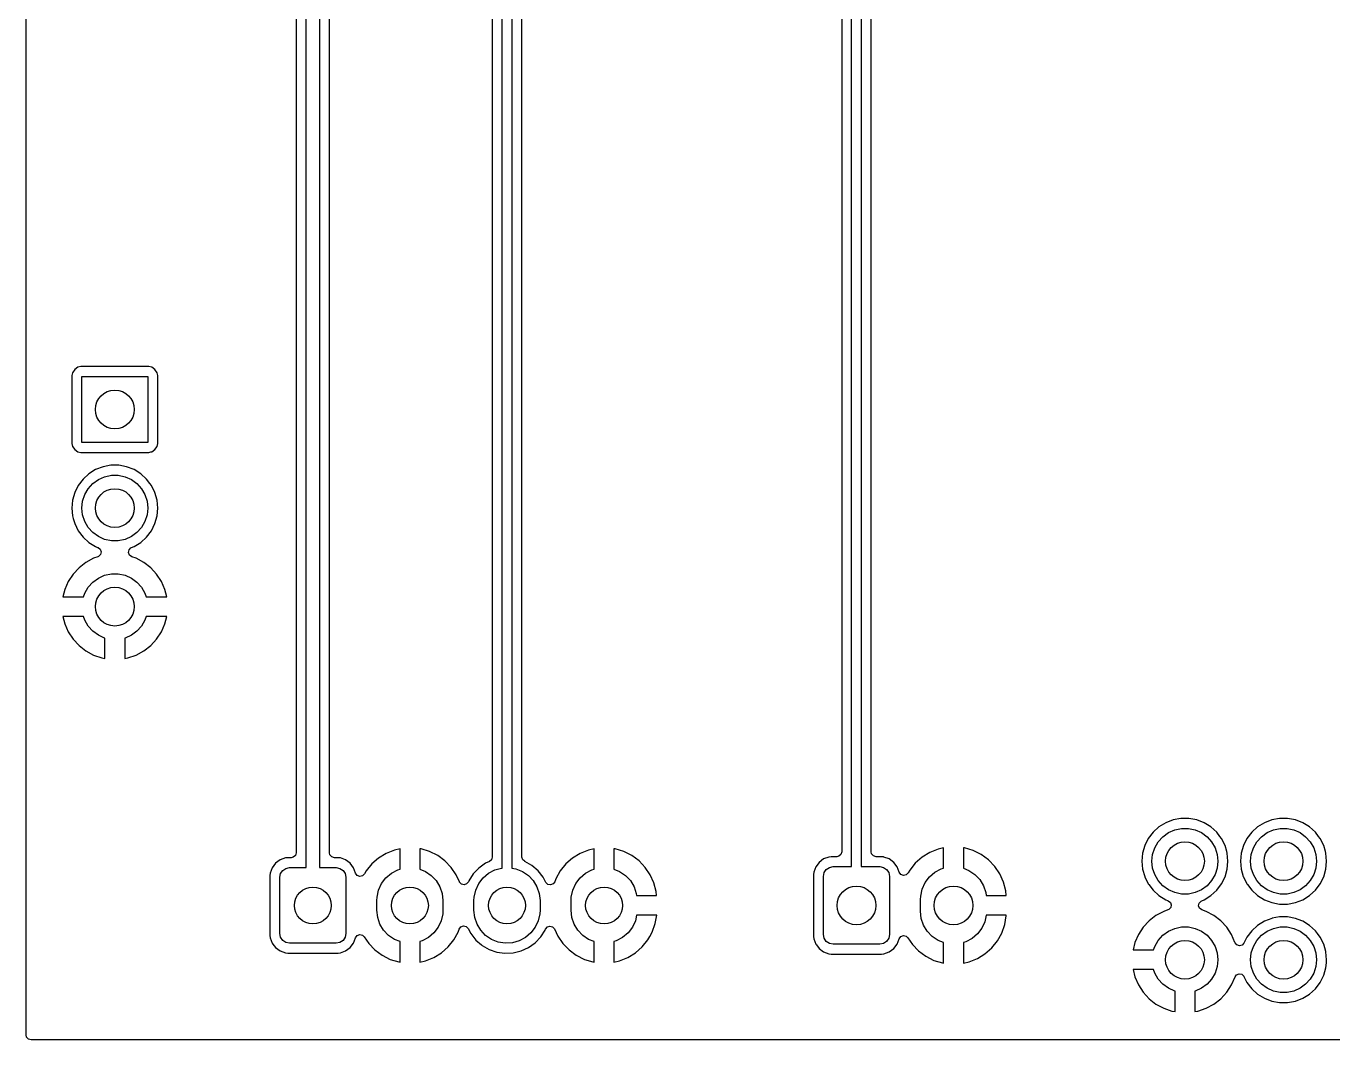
# Model space of a CAD drawing. Extents: x 69.8 to 127.7, y -88.2 to -35.9.
# Drawn here: x 69.82 to 103.47, y -88.18 to -62.06 of the extents above; entities that cross this region are included whole.
import ezdxf

# ---------------------------------------------------------------- set-up
doc = ezdxf.new("R2010")
doc.units = 0
doc.layers.add('BLACK', color=7, linetype='CONTINUOUS')

msp = doc.modelspace()

# ---------------------------------------------------------------- linework, layer by layer
at = {"layer": 'BLACK', "linetype": 'CONTINUOUS'}
for p, q in [((69.8155, -72.8151), (69.8155, -36.0615)), ((76.7705, -52.9931), (76.7705, -83.3645)), ((77.025, -83.745), (77.025, -52.92)), ((77.375, -52.9925), (77.375, -83.745)), ((77.6295, -83.3645), (77.6295, -53.1501)), ((81.8205, -52.9278), (81.8205, -83.4731)), ((82.075, -83.7555), (82.075, -52.92)), ((82.325, -52.9718), (82.325, -83.7592)), ((82.5795, -83.4678), (82.5795, -53.1294)), ((90.8205, -52.9278), (90.8205, -83.3395)), ((91.075, -83.72), (91.075, -52.92)), ((91.325, -52.9718), (91.325, -83.72)), ((91.5795, -83.3395), (91.5795, -53.1294)), ((71.0103, -70.9907), (70.9955, -71.0649)), ((71.0665, -70.9065), (71.0103, -70.9907)), ((71.1507, -70.8503), (71.0665, -70.9065)), ((71.2249, -70.8355), (71.1507, -70.8503)), ((72.9751, -70.8355), (71.2249, -70.8355)), ((71.2249, -70.8355), (71.2249, -70.8355)), ((73.0493, -70.8503), (72.9751, -70.8355)), ((73.1335, -70.9065), (73.0493, -70.8503)), ((73.1897, -70.9907), (73.1335, -70.9065)), ((73.2045, -71.0649), (73.1897, -70.9907)), ((70.9955, -71.0649), (70.9955, -72.8151)), ((71.25, -72.79), (71.25, -71.09)), ((71.25, -71.09), (72.95, -71.09)), ((72.95, -71.09), (72.95, -72.79)), ((73.2045, -72.8151), (73.2045, -71.0649)), ((73.2045, -71.0649), (73.2045, -71.0649)), ((73.2045, -71.0649), (73.2045, -71.0649)), ((69.8155, -77.274), (69.8155, -72.8151)), ((70.9955, -72.8151), (71.0103, -72.8893)), ((70.9955, -72.8151), (70.9955, -72.8151)), ((71.0103, -72.8893), (71.0665, -72.9735)), ((71.0665, -72.9735), (71.1507, -73.0297)), ((71.1507, -73.0297), (71.1507, -73.0297)), ((71.1507, -73.0297), (71.2249, -73.0445)), ((72.95, -72.79), (71.25, -72.79)), ((73.0243, -73.0347), (73.0493, -73.0297)), ((73.0493, -73.0297), (73.1335, -72.9735)), ((73.1335, -72.9735), (73.1897, -72.8893)), ((73.1897, -72.8893), (73.2045, -72.8151)), ((71.2249, -73.0445), (72.9751, -73.0445)), ((72.9751, -73.0445), (73.0243, -73.0347)), ((72.9751, -73.0445), (72.9751, -73.0445)), ((72.9751, -73.0445), (72.9751, -73.0445)), ((71.4315, -73.5948), (71.2803, -73.7327)), ((71.6056, -73.4871), (71.4315, -73.5948)), ((71.7964, -73.4131), (71.6056, -73.4871)), ((71.6056, -73.4871), (71.6056, -73.4871)), ((71.675, -73.7439), (71.8373, -73.6716)), ((71.9977, -73.3755), (71.7964, -73.4131)), ((71.7964, -73.4131), (71.7964, -73.4131)), ((71.8373, -73.6716), (72.0112, -73.6347)), ((72.2023, -73.3755), (71.9977, -73.3755)), ((72.0112, -73.6347), (72.1888, -73.6347)), ((72.1888, -73.6347), (72.3627, -73.6716)), ((72.4036, -73.4131), (72.2023, -73.3755)), ((72.3627, -73.6716), (72.525, -73.7439)), ((72.5944, -73.4871), (72.4036, -73.4131)), ((72.4036, -73.4131), (72.4036, -73.4131)), ((72.4036, -73.4131), (72.4036, -73.4131)), ((72.4036, -73.4131), (72.4036, -73.4131)), ((72.7685, -73.5948), (72.5944, -73.4871)), ((72.5944, -73.4871), (72.5944, -73.4871)), ((72.5944, -73.4871), (72.5944, -73.4871)), ((72.5944, -73.4871), (72.5944, -73.4871)), ((72.9197, -73.7327), (72.7685, -73.5948)), ((71.1569, -73.8961), (71.0657, -74.0793)), ((71.2803, -73.7327), (71.1569, -73.8961)), ((71.3235, -74.1343), (71.4123, -73.9804)), ((71.4123, -73.9804), (71.5312, -73.8483)), ((71.5312, -73.8483), (71.675, -73.7439)), ((72.525, -73.7439), (72.6688, -73.8483)), ((72.6688, -73.8483), (72.7877, -73.9804)), ((72.7877, -73.9804), (72.8765, -74.1343)), ((73.0025, -73.8424), (72.9197, -73.7327)), ((73.0431, -73.8961), (73.0025, -73.8424)), ((73.1343, -74.0793), (73.0431, -73.8961)), ((71.0097, -74.2762), (70.9908, -74.48)), ((71.0657, -74.0793), (71.0097, -74.2762)), ((71.25, -74.48), (71.2686, -74.3033)), ((71.2686, -74.3033), (71.3235, -74.1343)), ((72.8765, -74.1343), (72.9314, -74.3033)), ((72.9314, -74.3033), (72.95, -74.48)), ((73.1903, -74.2762), (73.1343, -74.0793)), ((73.2092, -74.48), (73.1903, -74.2762)), ((70.9908, -74.48), (70.9908, -74.48)), ((70.9908, -74.48), (71.0097, -74.6838)), ((71.0097, -74.6838), (71.0292, -74.7524)), ((71.2686, -74.6567), (71.25, -74.48)), ((71.3235, -74.8257), (71.2686, -74.6567)), ((72.9314, -74.6567), (72.8765, -74.8257)), ((72.95, -74.48), (72.9314, -74.6567)), ((73.1343, -74.8807), (73.1903, -74.6838)), ((73.1903, -74.6838), (73.2092, -74.48)), ((71.0292, -74.7524), (71.0657, -74.8807)), ((71.0657, -74.8807), (71.1569, -75.0639)), ((71.4123, -74.9796), (71.3235, -74.8257)), ((71.5312, -75.1117), (71.4123, -74.9796)), ((72.7877, -74.9796), (72.6688, -75.1117)), ((72.8765, -74.8257), (72.7877, -74.9796)), ((73.0431, -75.0639), (73.1343, -74.8807)), ((71.1569, -75.0639), (71.1569, -75.0639)), ((71.1569, -75.0639), (71.2803, -75.2273)), ((71.2803, -75.2273), (71.4315, -75.3652)), ((71.4315, -75.3652), (71.6056, -75.4729)), ((71.675, -75.2161), (71.5312, -75.1117)), ((71.8373, -75.2884), (71.675, -75.2161)), ((72.0112, -75.3253), (71.8373, -75.2884)), ((72.1888, -75.3253), (72.0112, -75.3253)), ((72.3627, -75.2884), (72.1888, -75.3253)), ((72.525, -75.2161), (72.3627, -75.2884)), ((72.6688, -75.1117), (72.525, -75.2161)), ((72.5944, -75.4729), (72.7685, -75.3652)), ((72.7685, -75.3652), (72.9197, -75.2273)), ((72.9197, -75.2273), (73.0431, -75.0639)), ((71.6056, -75.4729), (71.6056, -75.4729)), ((71.6056, -75.4729), (71.6056, -75.4729)), ((71.6056, -75.4729), (71.6553, -75.4922)), ((71.6553, -75.4922), (71.6684, -75.4973)), ((71.6684, -75.4973), (71.7247, -75.5405)), ((71.7327, -75.6766), (71.6819, -75.7261)), ((71.7247, -75.5405), (71.7487, -75.6074)), ((71.7487, -75.6074), (71.7327, -75.6766)), ((72.4517, -75.6271), (72.465, -75.5573)), ((72.4783, -75.6929), (72.4517, -75.6271)), ((72.465, -75.5573), (72.5138, -75.5058)), ((72.5362, -75.734), (72.4783, -75.6929)), ((72.5138, -75.5058), (72.5316, -75.4973)), ((72.5316, -75.4973), (72.5944, -75.4729)), ((71.1771, -76.0175), (71.0247, -76.183)), ((71.3547, -75.8792), (71.1771, -76.0175)), ((71.5526, -75.7721), (71.3547, -75.8792)), ((71.3547, -75.8792), (71.3547, -75.8792)), ((71.6638, -75.734), (71.5526, -75.7721)), ((71.5526, -75.7721), (71.5526, -75.7721)), ((71.6819, -75.7261), (71.6638, -75.734)), ((72.6474, -75.7721), (72.5362, -75.734)), ((72.8453, -75.8792), (72.6474, -75.7721)), ((72.6474, -75.7721), (72.6474, -75.7721)), ((73.0229, -76.0175), (72.8453, -75.8792)), ((72.8453, -75.8792), (72.8453, -75.8792)), ((73.1753, -76.183), (73.0229, -76.0175)), ((70.9016, -76.3715), (70.8112, -76.5775)), ((71.0247, -76.183), (70.9016, -76.3715)), ((71.4123, -76.5204), (71.5312, -76.3883)), ((71.5312, -76.3883), (71.675, -76.2839)), ((71.675, -76.2839), (71.8373, -76.2116)), ((71.8373, -76.2116), (72.0112, -76.1747)), ((72.0112, -76.1747), (72.1888, -76.1747)), ((72.1888, -76.1747), (72.3627, -76.2116)), ((72.3627, -76.2116), (72.525, -76.2839)), ((72.525, -76.2839), (72.6688, -76.3883)), ((72.6688, -76.3883), (72.7877, -76.5204)), ((73.2984, -76.3715), (73.1753, -76.183)), ((73.3888, -76.5775), (73.2984, -76.3715)), ((70.8112, -76.5776), (70.7635, -76.766)), ((70.8112, -76.5775), (70.8112, -76.5776)), ((71.2937, -76.766), (71.3235, -76.6743)), ((71.3235, -76.6743), (71.4123, -76.5204)), ((72.7877, -76.5204), (72.8765, -76.6743)), ((72.8765, -76.6743), (72.9063, -76.766)), ((73.3888, -76.5776), (73.3888, -76.5775)), ((73.4365, -76.766), (73.3888, -76.5776)), ((70.7635, -76.766), (70.7635, -76.766)), ((70.7635, -76.766), (71.2937, -76.766)), ((72.9063, -76.766), (73.4365, -76.766)), ((73.4365, -76.766), (73.4365, -76.766)), ((69.8155, -85.4932), (69.8155, -77.274)), ((71.2937, -77.274), (70.7635, -77.274)), ((70.7635, -77.274), (70.8112, -77.4624)), ((71.3235, -77.3657), (71.2937, -77.274)), ((71.4123, -77.5196), (71.3235, -77.3657)), ((72.8765, -77.3657), (72.7877, -77.5196)), ((72.9063, -77.274), (72.8765, -77.3657)), ((73.4365, -77.274), (72.9063, -77.274)), ((73.3888, -77.4624), (73.4365, -77.274)), ((70.8112, -77.4624), (70.8112, -77.4625)), ((70.8112, -77.4625), (70.9016, -77.6685)), ((70.9016, -77.6685), (71.0247, -77.857)), ((71.5312, -77.6517), (71.4123, -77.5196)), ((71.675, -77.7561), (71.5312, -77.6517)), ((72.6688, -77.6517), (72.525, -77.7561)), ((72.7877, -77.5196), (72.6688, -77.6517)), ((73.1753, -77.857), (73.2984, -77.6685)), ((73.2984, -77.6685), (73.3888, -77.4625)), ((73.3888, -77.4625), (73.3888, -77.4624)), ((71.0247, -77.857), (71.1771, -78.0225)), ((71.1771, -78.0225), (71.3547, -78.1608)), ((71.8373, -77.8284), (71.675, -77.7561)), ((71.846, -77.8302), (71.8373, -77.8284)), ((71.846, -78.3544), (71.846, -77.8302)), ((72.3627, -77.8284), (72.354, -77.8302)), ((72.354, -77.8302), (72.354, -78.3544)), ((72.525, -77.7561), (72.3627, -77.8284)), ((72.8453, -78.1608), (73.0229, -78.0225)), ((73.0229, -78.0225), (73.1753, -77.857)), ((71.3547, -78.1608), (71.3547, -78.1608)), ((71.3547, -78.1608), (71.5526, -78.2679)), ((71.5526, -78.2679), (71.5526, -78.2679)), ((71.5526, -78.2679), (71.7655, -78.341)), ((71.7655, -78.341), (71.7655, -78.341)), ((71.7655, -78.341), (71.846, -78.3544)), ((72.354, -78.3544), (72.4345, -78.341)), ((72.4345, -78.341), (72.6474, -78.2679)), ((72.4345, -78.341), (72.4345, -78.341)), ((72.6474, -78.2679), (72.8453, -78.1608)), ((72.6474, -78.2679), (72.6474, -78.2679)), ((72.8453, -78.1608), (72.8453, -78.1608)), ((98.9915, -82.6948), (98.8403, -82.8327)), ((99.1656, -82.5871), (98.9915, -82.6948)), ((99.3564, -82.5131), (99.1656, -82.5871)), ((99.1656, -82.5871), (99.1656, -82.5871)), ((99.235, -82.8439), (99.3973, -82.7716)), ((99.5577, -82.4755), (99.3564, -82.5131)), ((99.3564, -82.5131), (99.3564, -82.5131)), ((99.3973, -82.7716), (99.5712, -82.7347)), ((99.7623, -82.4755), (99.5577, -82.4755)), ((99.5712, -82.7347), (99.7488, -82.7347)), ((99.7488, -82.7347), (99.9227, -82.7716)), ((99.9636, -82.5131), (99.7623, -82.4755)), ((99.9227, -82.7716), (100.085, -82.8439)), ((100.154, -82.5871), (99.9636, -82.5131)), ((99.9636, -82.5131), (99.9636, -82.5131)), ((99.9636, -82.5131), (99.9636, -82.5131)), ((99.9636, -82.5131), (99.9636, -82.5131)), ((100.328, -82.6948), (100.154, -82.5871)), ((100.154, -82.5871), (100.154, -82.5871)), ((100.154, -82.5871), (100.154, -82.5871)), ((100.154, -82.5871), (100.154, -82.5871)), ((100.48, -82.8327), (100.328, -82.6948)), ((101.532, -82.6948), (101.38, -82.8327)), ((101.706, -82.5871), (101.532, -82.6948)), ((101.896, -82.5131), (101.706, -82.5871)), ((101.706, -82.5871), (101.706, -82.5871)), ((101.775, -82.8439), (101.937, -82.7716)), ((102.098, -82.4755), (101.896, -82.5131)), ((101.896, -82.5131), (101.896, -82.5131)), ((101.937, -82.7716), (102.111, -82.7347)), ((102.302, -82.4755), (102.098, -82.4755)), ((102.111, -82.7347), (102.289, -82.7347)), ((102.289, -82.7347), (102.463, -82.7716)), ((102.504, -82.5131), (102.302, -82.4755)), ((102.463, -82.7716), (102.625, -82.8439)), ((102.694, -82.5871), (102.504, -82.5131)), ((102.504, -82.5131), (102.504, -82.5131)), ((102.504, -82.5131), (102.504, -82.5131)), ((102.504, -82.5131), (102.504, -82.5131)), ((102.868, -82.6948), (102.694, -82.5871)), ((102.694, -82.5871), (102.694, -82.5871)), ((102.694, -82.5871), (102.694, -82.5871)), ((102.694, -82.5871), (102.694, -82.5871)), ((103.02, -82.8327), (102.868, -82.6948)), ((98.7169, -82.9961), (98.6257, -83.1793)), ((98.8403, -82.8327), (98.7169, -82.9961)), ((98.8835, -83.2343), (98.9723, -83.0804)), ((98.9723, -83.0804), (99.0912, -82.9483)), ((99.0912, -82.9483), (99.235, -82.8439)), ((100.085, -82.8439), (100.229, -82.9483)), ((100.229, -82.9483), (100.348, -83.0804)), ((100.348, -83.0804), (100.437, -83.2343)), ((100.563, -82.9424), (100.48, -82.8327)), ((100.603, -82.9961), (100.563, -82.9424)), ((100.694, -83.1793), (100.603, -82.9961)), ((101.257, -82.9961), (101.166, -83.1793)), ((101.38, -82.8327), (101.257, -82.9961)), ((101.423, -83.2343), (101.512, -83.0804)), ((101.512, -83.0804), (101.631, -82.9483)), ((101.631, -82.9483), (101.775, -82.8439)), ((102.625, -82.8439), (102.769, -82.9483)), ((102.769, -82.9483), (102.888, -83.0804)), ((102.888, -83.0804), (102.977, -83.2343)), ((103.103, -82.9424), (103.02, -82.8327)), ((103.143, -82.9961), (103.103, -82.9424)), ((103.234, -83.1793), (103.143, -82.9961)), ((76.7505, -83.4326), (76.6968, -83.4791)), ((76.7705, -83.3645), (76.7505, -83.4326)), ((77.6409, -83.4168), (77.6295, -83.3645)), ((77.6874, -83.4705), (77.6409, -83.4168)), ((79.0864, -83.378), (78.8896, -83.4992)), ((79.3009, -83.2918), (79.0864, -83.378)), ((79.446, -83.2606), (79.3009, -83.2918)), ((79.446, -83.7885), (79.446, -83.2606)), ((79.9871, -83.2627), (79.954, -83.2584)), ((79.954, -83.2584), (79.954, -83.7866)), ((80.2082, -83.3304), (79.9871, -83.2627)), ((80.4146, -83.4344), (80.2082, -83.3304)), ((80.6004, -83.5719), (80.4146, -83.4344)), ((84.0864, -83.378), (83.8896, -83.4992)), ((84.3009, -83.2918), (84.0864, -83.378)), ((84.446, -83.2606), (84.3009, -83.2918)), ((84.446, -83.7885), (84.446, -83.2606)), ((84.9871, -83.2627), (84.954, -83.2584)), ((84.954, -83.2584), (84.954, -83.7866)), ((85.2082, -83.3304), (84.9871, -83.2627)), ((85.4146, -83.4344), (85.2082, -83.3304)), ((85.6004, -83.5719), (85.4146, -83.4344)), ((90.7468, -83.4541), (90.6945, -83.4655)), ((90.8005, -83.4076), (90.7468, -83.4541)), ((90.8205, -83.3395), (90.8005, -83.4076)), ((91.5909, -83.3918), (91.5795, -83.3395)), ((91.6374, -83.4455), (91.5909, -83.3918)), ((91.7055, -83.4655), (91.6374, -83.4455)), ((93.0864, -83.353), (92.8896, -83.4742)), ((93.3009, -83.2668), (93.0864, -83.353)), ((93.446, -83.2356), (93.3009, -83.2668)), ((93.446, -83.7635), (93.446, -83.2356)), ((93.9871, -83.2377), (93.954, -83.2334)), ((93.954, -83.2334), (93.954, -83.7616)), ((94.2082, -83.3054), (93.9871, -83.2377)), ((94.4146, -83.4094), (94.2082, -83.3054)), ((94.6004, -83.5469), (94.4146, -83.4094)), ((98.5697, -83.3762), (98.5508, -83.58)), ((98.6257, -83.1793), (98.5697, -83.3762)), ((98.81, -83.58), (98.8286, -83.4033)), ((98.8286, -83.4033), (98.8835, -83.2343)), ((100.437, -83.2343), (100.491, -83.4033)), ((100.491, -83.4033), (100.51, -83.58)), ((100.737, -83.3304), (100.694, -83.1793)), ((100.75, -83.3762), (100.737, -83.3304)), ((100.769, -83.58), (100.75, -83.3762)), ((101.11, -83.3762), (101.091, -83.58)), ((101.166, -83.1793), (101.11, -83.3762)), ((101.35, -83.58), (101.369, -83.4033)), ((101.369, -83.4033), (101.423, -83.2343)), ((102.977, -83.2343), (103.031, -83.4033)), ((103.031, -83.4033), (103.05, -83.58)), ((103.277, -83.3304), (103.234, -83.1793)), ((103.29, -83.3762), (103.277, -83.3304)), ((103.309, -83.58), (103.29, -83.3762)), ((76.1527, -83.7507), (76.102, -83.8867)), ((76.2396, -83.6346), (76.1527, -83.7507)), ((76.3557, -83.5477), (76.2396, -83.6346)), ((76.4917, -83.497), (76.3557, -83.5477)), ((76.4232, -83.8182), (76.5043, -83.764)), ((76.5517, -83.4905), (76.4917, -83.497)), ((76.4917, -83.497), (76.4917, -83.497)), ((76.5043, -83.764), (76.6, -83.745)), ((76.5518, -83.4905), (76.5517, -83.4905)), ((76.6445, -83.4905), (76.5518, -83.4905)), ((76.6, -83.745), (77.025, -83.745)), ((76.6968, -83.4791), (76.6445, -83.4905)), ((77.375, -83.745), (77.8, -83.745)), ((77.7555, -83.4905), (77.6874, -83.4705)), ((77.8483, -83.4905), (77.7555, -83.4905)), ((77.8, -83.745), (77.8957, -83.764)), ((77.9008, -83.4962), (77.8483, -83.4905)), ((77.8483, -83.4905), (77.8483, -83.4905)), ((77.8957, -83.764), (77.9768, -83.8182)), ((77.9083, -83.497), (77.9008, -83.4962)), ((78.0443, -83.5477), (77.9083, -83.497)), ((77.9083, -83.497), (77.9083, -83.497)), ((77.9083, -83.497), (77.9083, -83.497)), ((78.1604, -83.6346), (78.0443, -83.5477)), ((78.0443, -83.5477), (78.0443, -83.5477)), ((78.0443, -83.5477), (78.0443, -83.5477)), ((78.2473, -83.7507), (78.1604, -83.6346)), ((78.298, -83.8867), (78.2473, -83.7507)), ((78.716, -83.652), (78.5708, -83.8318)), ((78.8896, -83.4992), (78.716, -83.652)), ((78.716, -83.652), (78.716, -83.652)), ((79.3854, -83.8054), (79.446, -83.7885)), ((79.954, -83.7866), (80.0981, -83.844)), ((80.7604, -83.7388), (80.6004, -83.5719)), ((80.6004, -83.5719), (80.6004, -83.5719)), ((80.8898, -83.9303), (80.7604, -83.7388)), ((80.7604, -83.7388), (80.7604, -83.7388)), ((81.4734, -83.7565), (81.3279, -83.9091)), ((81.6452, -83.6341), (81.4734, -83.7565)), ((81.4734, -83.7565), (81.4734, -83.7565)), ((81.7468, -83.5877), (81.6452, -83.6341)), ((81.8005, -83.5412), (81.7468, -83.5877)), ((81.8205, -83.4731), (81.8005, -83.5412)), ((81.8854, -83.8054), (82.0625, -83.7562)), ((82.0625, -83.7562), (82.075, -83.7555)), ((82.325, -83.7592), (82.4274, -83.776)), ((82.4274, -83.776), (82.5981, -83.844)), ((82.5801, -83.4798), (82.5795, -83.4678)), ((82.6064, -83.5457), (82.5801, -83.4798)), ((82.6564, -83.5813), (82.6064, -83.5457)), ((82.6555, -83.5832), (82.6564, -83.5813)), ((82.6609, -83.5857), (82.6555, -83.5832)), ((82.8436, -83.6912), (82.6609, -83.5857)), ((82.6609, -83.5857), (82.6609, -83.5857)), ((82.6609, -83.5857), (82.6609, -83.5857)), ((83.003, -83.8293), (82.8436, -83.6912)), ((82.8436, -83.6912), (82.8436, -83.6912)), ((83.716, -83.652), (83.5708, -83.8318)), ((83.8896, -83.4992), (83.716, -83.652)), ((83.716, -83.652), (83.716, -83.652)), ((84.3854, -83.8054), (84.446, -83.7885)), ((84.954, -83.7866), (85.0981, -83.844)), ((85.7604, -83.7388), (85.6004, -83.5719)), ((85.6004, -83.5719), (85.6004, -83.5719)), ((85.8898, -83.9303), (85.7604, -83.7388)), ((85.7604, -83.7388), (85.7604, -83.7388)), ((90.1527, -83.7257), (90.102, -83.8616)), ((90.2396, -83.6096), (90.1527, -83.7257)), ((90.3557, -83.5227), (90.2396, -83.6096)), ((90.4917, -83.472), (90.3557, -83.5227)), ((90.369, -83.8743), (90.4232, -83.7932)), ((90.4232, -83.7932), (90.5043, -83.739)), ((90.5517, -83.4655), (90.4917, -83.472)), ((90.4917, -83.472), (90.4917, -83.472)), ((90.5043, -83.739), (90.6, -83.72)), ((90.5518, -83.4655), (90.5517, -83.4655)), ((90.6945, -83.4655), (90.5518, -83.4655)), ((90.6, -83.72), (91.075, -83.72)), ((91.325, -83.72), (91.8, -83.72)), ((91.8483, -83.4655), (91.7055, -83.4655)), ((91.8, -83.72), (91.8957, -83.739)), ((91.9008, -83.4712), (91.8483, -83.4655)), ((91.8483, -83.4655), (91.8483, -83.4655)), ((91.8957, -83.739), (91.9768, -83.7932)), ((91.9083, -83.472), (91.9008, -83.4712)), ((92.0443, -83.5227), (91.9083, -83.472)), ((91.9083, -83.472), (91.9083, -83.472)), ((91.9083, -83.472), (91.9083, -83.472)), ((91.9768, -83.7932), (92.031, -83.8743)), ((92.1604, -83.6096), (92.0443, -83.5227)), ((92.0443, -83.5227), (92.0443, -83.5227)), ((92.0443, -83.5227), (92.0443, -83.5227)), ((92.2473, -83.7257), (92.1604, -83.6096)), ((92.298, -83.8617), (92.2473, -83.7257)), ((92.716, -83.627), (92.5708, -83.8068)), ((92.8896, -83.4742), (92.716, -83.627)), ((92.716, -83.627), (92.716, -83.627)), ((93.223, -83.8665), (93.3854, -83.7804)), ((93.3854, -83.7804), (93.446, -83.7635)), ((93.954, -83.7616), (94.0981, -83.819)), ((94.7604, -83.7138), (94.6004, -83.5469)), ((94.6004, -83.5469), (94.6004, -83.5469)), ((94.8898, -83.9053), (94.7604, -83.7138)), ((94.7604, -83.7138), (94.7604, -83.7138)), ((98.5508, -83.58), (98.5508, -83.58)), ((98.5508, -83.58), (98.5697, -83.7838)), ((98.5697, -83.7838), (98.6234, -83.9729)), ((98.8286, -83.7567), (98.81, -83.58)), ((98.8835, -83.9257), (98.8286, -83.7567)), ((100.491, -83.7567), (100.437, -83.9257)), ((100.51, -83.58), (100.491, -83.7567)), ((100.694, -83.9807), (100.75, -83.7838)), ((100.75, -83.7838), (100.759, -83.6912)), ((100.759, -83.6912), (100.769, -83.58)), ((100.769, -83.58), (100.769, -83.58)), ((101.091, -83.58), (101.091, -83.58)), ((101.091, -83.58), (101.11, -83.7838)), ((101.11, -83.7838), (101.163, -83.9729)), ((101.369, -83.7567), (101.35, -83.58)), ((101.423, -83.9257), (101.369, -83.7567)), ((103.031, -83.7567), (102.977, -83.9257)), ((103.05, -83.58), (103.031, -83.7567)), ((103.234, -83.9807), (103.29, -83.7838)), ((103.29, -83.7838), (103.299, -83.6912)), ((103.299, -83.6912), (103.309, -83.58)), ((103.309, -83.58), (103.309, -83.58)), ((76.102, -83.8867), (76.0955, -83.9467)), ((76.0955, -83.9467), (76.0955, -85.4932)), ((76.102, -83.8867), (76.102, -83.8867)), ((76.35, -83.995), (76.369, -83.8993)), ((76.35, -85.445), (76.35, -83.995)), ((76.369, -83.8993), (76.4232, -83.8182)), ((77.9768, -83.8182), (78.031, -83.8993)), ((78.031, -83.8993), (78.05, -83.995)), ((78.05, -83.995), (78.05, -85.445)), ((78.2998, -83.8913), (78.298, -83.8867)), ((78.298, -83.8867), (78.298, -83.8867)), ((78.3414, -83.9474), (78.2998, -83.8913)), ((78.4076, -83.9729), (78.3414, -83.9474)), ((78.4772, -83.9585), (78.4076, -83.9729)), ((78.5278, -83.9087), (78.4772, -83.9585)), ((78.5708, -83.8318), (78.5278, -83.9087)), ((78.9717, -84.1568), (79.0829, -84.0105)), ((79.0829, -84.0105), (79.223, -83.8915)), ((79.223, -83.8915), (79.3854, -83.8054)), ((80.0981, -83.844), (80.2503, -83.9472)), ((80.2503, -83.9472), (80.3767, -84.0806)), ((80.3767, -84.0806), (80.4714, -84.2381)), ((80.973, -84.1142), (80.8898, -83.9303)), ((80.8898, -83.9303), (80.8898, -83.9303)), ((80.9758, -84.1201), (80.973, -84.1142)), ((81.0248, -84.1715), (80.9758, -84.1201)), ((81.2048, -84.1092), (81.1609, -84.165)), ((81.2138, -84.0866), (81.2048, -84.1092)), ((81.3279, -83.9091), (81.2138, -84.0866)), ((81.2138, -84.0866), (81.2138, -84.0866)), ((81.4717, -84.1568), (81.5829, -84.0105)), ((81.5829, -84.0105), (81.723, -83.8915)), ((81.723, -83.8915), (81.8854, -83.8054)), ((82.5981, -83.844), (82.7503, -83.9472)), ((82.7503, -83.9472), (82.8767, -84.0806)), ((82.8767, -84.0806), (82.9714, -84.2381)), ((83.1334, -83.9951), (83.003, -83.8293)), ((83.003, -83.8293), (83.003, -83.8293)), ((83.003, -83.8293), (83.003, -83.8293)), ((83.003, -83.8293), (83.003, -83.8293)), ((83.003, -83.8293), (83.003, -83.8293)), ((83.1334, -83.9952), (83.1334, -83.9951)), ((83.2005, -84.1253), (83.1334, -83.9952)), ((83.2029, -84.1298), (83.2005, -84.1253)), ((83.254, -84.1791), (83.2029, -84.1298)), ((83.4313, -84.1095), (83.3897, -84.1671)), ((83.4581, -84.0336), (83.4313, -84.1095)), ((83.5708, -83.8318), (83.4581, -84.0336)), ((83.9717, -84.1568), (84.0829, -84.0105)), ((84.0829, -84.0105), (84.223, -83.8915)), ((84.223, -83.8915), (84.3854, -83.8054)), ((85.0981, -83.844), (85.2503, -83.9472)), ((85.2503, -83.9472), (85.3767, -84.0806)), ((85.3767, -84.0806), (85.4714, -84.2381)), ((85.9851, -84.141), (85.8898, -83.9303)), ((85.8898, -83.9303), (85.8898, -83.9303)), ((90.102, -83.8617), (90.0955, -83.9217)), ((90.0955, -83.9217), (90.0955, -85.5182)), ((90.102, -83.8616), (90.102, -83.8617)), ((90.35, -83.97), (90.369, -83.8743)), ((90.35, -85.47), (90.35, -83.97)), ((92.031, -83.8743), (92.05, -83.97)), ((92.05, -83.97), (92.05, -85.47)), ((92.2998, -83.8663), (92.298, -83.8617)), ((92.298, -83.8617), (92.298, -83.8617)), ((92.3414, -83.9224), (92.2998, -83.8663)), ((92.4076, -83.9479), (92.3414, -83.9224)), ((92.4772, -83.9335), (92.4076, -83.9479)), ((92.5278, -83.8837), (92.4772, -83.9335)), ((92.5708, -83.8068), (92.5278, -83.8837)), ((92.8945, -84.2986), (92.9717, -84.1318)), ((92.9717, -84.1318), (93.0829, -83.9855)), ((93.0829, -83.9855), (93.223, -83.8665)), ((94.0981, -83.819), (94.2503, -83.9222)), ((94.2503, -83.9222), (94.3767, -84.0556)), ((94.3767, -84.0556), (94.4714, -84.2131)), ((94.9851, -84.116), (94.8898, -83.9053)), ((94.8898, -83.9053), (94.8898, -83.9053)), ((95.0433, -84.3397), (94.9851, -84.116)), ((98.6234, -83.9729), (98.6257, -83.9807)), ((98.6257, -83.9807), (98.7169, -84.1639)), ((98.9723, -84.0796), (98.8835, -83.9257)), ((99.0912, -84.2117), (98.9723, -84.0796)), ((100.348, -84.0796), (100.229, -84.2117)), ((100.437, -83.9257), (100.348, -84.0796)), ((100.603, -84.1639), (100.694, -83.9807)), ((101.163, -83.9729), (101.166, -83.9807)), ((101.166, -83.9807), (101.257, -84.1639)), ((101.512, -84.0796), (101.423, -83.9257)), ((101.631, -84.2117), (101.512, -84.0796)), ((102.888, -84.0796), (102.769, -84.2117)), ((102.977, -83.9257), (102.888, -84.0796)), ((103.143, -84.1639), (103.234, -83.9807)), ((78.855, -84.5031), (78.8945, -84.3236)), ((78.8945, -84.3236), (78.9717, -84.1568)), ((80.4714, -84.2381), (80.5301, -84.4123)), ((80.5301, -84.4123), (80.55, -84.595)), ((81.0938, -84.1882), (81.0248, -84.1715)), ((81.1609, -84.165), (81.0938, -84.1882)), ((81.355, -84.5031), (81.3945, -84.3236)), ((81.3945, -84.3236), (81.4717, -84.1568)), ((82.9714, -84.2381), (83.0301, -84.4123)), ((83.0301, -84.4123), (83.05, -84.595)), ((83.3236, -84.193), (83.254, -84.1791)), ((83.3897, -84.1671), (83.3236, -84.193)), ((83.855, -84.5031), (83.8945, -84.3236)), ((83.8945, -84.3236), (83.9717, -84.1568)), ((85.4714, -84.2381), (85.5301, -84.4123)), ((85.5301, -84.4123), (85.536, -84.466)), ((85.536, -84.466), (86.0519, -84.466)), ((86.0433, -84.3647), (85.9851, -84.141)), ((86.0519, -84.466), (86.0433, -84.3647)), ((86.0433, -84.3647), (86.0433, -84.3647)), ((92.855, -84.4781), (92.8945, -84.2986)), ((94.4714, -84.2131), (94.5301, -84.3873)), ((94.5301, -84.3873), (94.5387, -84.466)), ((94.5387, -84.466), (95.0541, -84.466)), ((95.0541, -84.466), (95.0433, -84.3397)), ((95.0433, -84.3397), (95.0433, -84.3397)), ((95.0541, -84.466), (95.0541, -84.466)), ((98.7169, -84.1639), (98.7284, -84.1791)), ((98.7284, -84.1791), (98.8403, -84.3273)), ((98.8403, -84.3273), (98.9915, -84.4652)), ((98.9915, -84.4652), (99.1656, -84.5729)), ((99.235, -84.3161), (99.0912, -84.2117)), ((99.3973, -84.3884), (99.235, -84.3161)), ((99.5712, -84.4253), (99.3973, -84.3884)), ((99.7488, -84.4253), (99.5712, -84.4253)), ((99.9227, -84.3884), (99.7488, -84.4253)), ((100.085, -84.3161), (99.9227, -84.3884)), ((100.229, -84.2117), (100.085, -84.3161)), ((100.154, -84.5729), (100.328, -84.4652)), ((100.328, -84.4652), (100.48, -84.3273)), ((100.48, -84.3273), (100.603, -84.1639)), ((101.257, -84.1639), (101.268, -84.1791)), ((101.268, -84.1791), (101.38, -84.3273)), ((101.38, -84.3273), (101.532, -84.4652)), ((101.532, -84.4652), (101.706, -84.5729)), ((101.775, -84.3161), (101.631, -84.2117)), ((101.937, -84.3884), (101.775, -84.3161)), ((102.111, -84.4253), (101.937, -84.3884)), ((102.289, -84.4253), (102.111, -84.4253)), ((102.463, -84.3884), (102.289, -84.4253)), ((102.625, -84.3161), (102.463, -84.3884)), ((102.769, -84.2117), (102.625, -84.3161)), ((102.694, -84.5729), (102.868, -84.4652)), ((102.868, -84.4652), (102.88, -84.4551)), ((102.88, -84.4551), (103.02, -84.3273)), ((103.02, -84.3273), (103.143, -84.1639)), ((78.85, -84.595), (78.855, -84.5031)), ((78.85, -84.845), (78.85, -84.595)), ((80.55, -84.595), (80.55, -84.845)), ((81.35, -84.595), (81.355, -84.5031)), ((81.35, -84.845), (81.35, -84.595)), ((83.05, -84.595), (83.05, -84.845)), ((83.85, -84.595), (83.855, -84.5031)), ((83.85, -84.845), (83.85, -84.595)), ((92.85, -84.57), (92.855, -84.4781)), ((92.85, -84.87), (92.85, -84.57)), ((99.1656, -84.5729), (99.1656, -84.5729)), ((99.1656, -84.5729), (99.1656, -84.5729)), ((99.1656, -84.5729), (99.2153, -84.5922)), ((99.2153, -84.5922), (99.2284, -84.5973)), ((99.2284, -84.5973), (99.2847, -84.6405)), ((99.2927, -84.7766), (99.2419, -84.8261)), ((99.2847, -84.6405), (99.3087, -84.7074)), ((99.3087, -84.7074), (99.2927, -84.7766)), ((100.012, -84.7271), (100.025, -84.6573)), ((100.038, -84.7929), (100.012, -84.7271)), ((100.025, -84.6573), (100.074, -84.6058)), ((100.096, -84.834), (100.038, -84.7929)), ((100.074, -84.6058), (100.092, -84.5973)), ((100.092, -84.5973), (100.154, -84.5729)), ((101.706, -84.5729), (101.706, -84.5729)), ((101.706, -84.5729), (101.706, -84.5729)), ((101.706, -84.5729), (101.896, -84.6469)), ((101.896, -84.6469), (102.098, -84.6845)), ((102.098, -84.6845), (102.098, -84.6845)), ((102.098, -84.6845), (102.302, -84.6845)), ((102.302, -84.6845), (102.504, -84.6469)), ((102.302, -84.6845), (102.302, -84.6845)), ((102.504, -84.6469), (102.694, -84.5729)), ((78.8699, -85.0277), (78.85, -84.845)), ((78.9286, -85.2019), (78.8699, -85.0277)), ((80.5055, -85.1164), (80.4283, -85.2832)), ((80.545, -84.9369), (80.5055, -85.1164)), ((80.55, -84.845), (80.545, -84.9369)), ((81.3699, -85.0277), (81.35, -84.845)), ((81.4286, -85.2019), (81.3699, -85.0277)), ((83.0055, -85.1164), (82.9283, -85.2832)), ((83.045, -84.9369), (83.0055, -85.1164)), ((83.05, -84.845), (83.045, -84.9369)), ((83.8699, -85.0277), (83.85, -84.845)), ((83.9286, -85.2019), (83.8699, -85.0277)), ((85.5055, -85.1164), (85.4283, -85.2832)), ((85.5369, -84.974), (85.5055, -85.1164)), ((86.0557, -84.974), (85.5369, -84.974)), ((86.0189, -85.1884), (86.0557, -84.974)), ((92.8699, -85.0527), (92.85, -84.87)), ((92.9286, -85.2269), (92.8699, -85.0527)), ((94.5055, -85.1414), (94.4283, -85.3082)), ((94.5424, -84.974), (94.5055, -85.1414)), ((95.058, -84.974), (94.5424, -84.974)), ((95.0189, -85.2134), (95.058, -84.9856)), ((95.058, -84.9856), (95.058, -84.974)), ((98.7371, -85.1175), (98.5847, -85.283)), ((98.9147, -84.9792), (98.7371, -85.1175)), ((99.1126, -84.8721), (98.9147, -84.9792)), ((98.9147, -84.9792), (98.9147, -84.9792)), ((99.2238, -84.834), (99.1126, -84.8721)), ((99.1126, -84.8721), (99.1126, -84.8721)), ((99.2419, -84.8261), (99.2238, -84.834)), ((100.207, -84.8721), (100.096, -84.834)), ((100.405, -84.9792), (100.207, -84.8721)), ((100.207, -84.8721), (100.207, -84.8721)), ((100.583, -85.1175), (100.405, -84.9792)), ((100.405, -84.9792), (100.405, -84.9792)), ((100.735, -85.283), (100.583, -85.1175)), ((101.706, -85.1271), (101.532, -85.2348)), ((101.896, -85.0531), (101.706, -85.1271)), ((101.706, -85.1271), (101.706, -85.1271)), ((101.909, -85.0508), (101.896, -85.0531)), ((102.098, -85.0155), (101.909, -85.0508)), ((102.302, -85.0155), (102.098, -85.0155)), ((102.504, -85.0531), (102.302, -85.0155)), ((102.67, -85.1175), (102.504, -85.0531)), ((102.504, -85.0531), (102.504, -85.0531)), ((102.504, -85.0531), (102.504, -85.0531)), ((102.504, -85.0531), (102.504, -85.0531)), ((102.694, -85.1271), (102.67, -85.1175)), ((102.868, -85.2348), (102.694, -85.1271)), ((102.694, -85.1271), (102.694, -85.1271)), ((102.694, -85.1271), (102.694, -85.1271)), ((76.369, -85.5407), (76.35, -85.445)), ((78.05, -85.445), (78.031, -85.5407)), ((78.341, -85.4953), (78.4076, -85.4705)), ((78.4076, -85.4705), (78.4769, -85.4856)), ((79.0233, -85.3594), (78.9286, -85.2019)), ((79.1497, -85.4928), (79.0233, -85.3594)), ((80.3171, -85.4295), (80.177, -85.5485)), ((80.4283, -85.2832), (80.3171, -85.4295)), ((80.8292, -85.6082), (80.9419, -85.4064)), ((80.9419, -85.4064), (80.9687, -85.3305)), ((80.9687, -85.3305), (81.0103, -85.2729)), ((81.0103, -85.2729), (81.0764, -85.247)), ((81.0764, -85.247), (81.146, -85.2609)), ((81.146, -85.2609), (81.1971, -85.3102)), ((81.1971, -85.3102), (81.1995, -85.3147)), ((81.1995, -85.3147), (81.2666, -85.4449)), ((81.2666, -85.4449), (81.2666, -85.4449)), ((81.2666, -85.4449), (81.397, -85.6107)), ((81.5233, -85.3594), (81.4286, -85.2019)), ((81.6497, -85.4928), (81.5233, -85.3594)), ((82.8171, -85.4295), (82.677, -85.5485)), ((82.9283, -85.2832), (82.8171, -85.4295)), ((83.0721, -85.5309), (83.1862, -85.3534)), ((83.1862, -85.3534), (83.1952, -85.3308)), ((83.1952, -85.3308), (83.2391, -85.275)), ((83.2391, -85.275), (83.3062, -85.2518)), ((83.3062, -85.2518), (83.3752, -85.2685)), ((83.3752, -85.2685), (83.4242, -85.3199)), ((83.4242, -85.3199), (83.427, -85.3258)), ((83.427, -85.3258), (83.5102, -85.5097)), ((84.0233, -85.3594), (83.9286, -85.2019)), ((84.1497, -85.4928), (84.0233, -85.3594)), ((85.3171, -85.4295), (85.177, -85.5485)), ((85.4283, -85.2832), (85.3171, -85.4295)), ((85.8794, -85.5182), (85.9419, -85.4064)), ((85.9419, -85.4064), (86.0189, -85.1884)), ((86.0189, -85.1884), (86.0189, -85.1884)), ((90.369, -85.5657), (90.35, -85.47)), ((92.05, -85.47), (92.031, -85.5657)), ((93.0233, -85.3844), (92.9286, -85.2269)), ((93.1497, -85.5178), (93.0233, -85.3844)), ((94.3171, -85.4545), (94.177, -85.5735)), ((94.4283, -85.3082), (94.3171, -85.4545)), ((94.8292, -85.6332), (94.9419, -85.4314)), ((94.9419, -85.4314), (95.0189, -85.2134)), ((98.4616, -85.4715), (98.3712, -85.6775)), ((98.5847, -85.283), (98.4616, -85.4715)), ((99.0912, -85.4883), (99.235, -85.3839)), ((99.235, -85.3839), (99.3973, -85.3116)), ((99.3973, -85.3116), (99.5712, -85.2747)), ((99.5712, -85.2747), (99.7488, -85.2747)), ((99.7488, -85.2747), (99.9227, -85.3116)), ((99.9227, -85.3116), (100.085, -85.3839)), ((100.085, -85.3839), (100.229, -85.4883)), ((100.858, -85.4715), (100.735, -85.283)), ((100.949, -85.6789), (100.858, -85.4715)), ((101.38, -85.3727), (101.257, -85.5361)), ((101.532, -85.2348), (101.38, -85.3727)), ((101.631, -85.4883), (101.775, -85.3839)), ((101.775, -85.3839), (101.937, -85.3116)), ((101.937, -85.3116), (102.111, -85.2747)), ((102.111, -85.2747), (102.289, -85.2747)), ((102.289, -85.2747), (102.463, -85.3116)), ((102.463, -85.3116), (102.625, -85.3839)), ((102.625, -85.3839), (102.769, -85.4883)), ((103.02, -85.3727), (102.868, -85.2348)), ((103.074, -85.4449), (103.02, -85.3727)), ((103.143, -85.5361), (103.074, -85.4449)), ((69.8155, -86.374), (69.8155, -85.4932)), ((76.0955, -85.4932), (76.0955, -85.4933)), ((76.0955, -85.4933), (76.102, -85.5533)), ((76.102, -85.5533), (76.102, -85.5533)), ((76.102, -85.5533), (76.1527, -85.6893)), ((76.1527, -85.6893), (76.1714, -85.7143)), ((76.1714, -85.7143), (76.2396, -85.8054)), ((76.2396, -85.8054), (76.3557, -85.8923)), ((76.4232, -85.6218), (76.369, -85.5407)), ((76.5043, -85.676), (76.4232, -85.6218)), ((76.6, -85.695), (76.5043, -85.676)), ((77.8, -85.695), (76.6, -85.695)), ((77.8957, -85.676), (77.8, -85.695)), ((77.9768, -85.6218), (77.8957, -85.676)), ((78.031, -85.5407), (77.9768, -85.6218)), ((78.0443, -85.8923), (78.1604, -85.8054)), ((78.1604, -85.8054), (78.2473, -85.6893)), ((78.2473, -85.6893), (78.298, -85.5533)), ((78.298, -85.5533), (78.2985, -85.5521)), ((78.298, -85.5533), (78.298, -85.5533)), ((78.2985, -85.5521), (78.341, -85.4953)), ((78.4769, -85.4856), (78.5209, -85.5256)), ((78.5209, -85.5256), (78.6396, -85.7012)), ((78.6396, -85.7012), (78.6396, -85.7012)), ((78.6396, -85.7012), (78.7996, -85.8681)), ((79.3019, -85.596), (79.1497, -85.4928)), ((79.446, -85.6534), (79.3019, -85.596)), ((79.446, -86.1816), (79.446, -85.6534)), ((80.0146, -85.6346), (79.954, -85.6515)), ((79.954, -85.6515), (79.954, -86.1794)), ((80.177, -85.5485), (80.0146, -85.6346)), ((80.5104, -85.9408), (80.684, -85.788)), ((80.684, -85.788), (80.8292, -85.6082)), ((80.684, -85.788), (80.684, -85.788)), ((81.397, -85.6107), (81.397, -85.6107)), ((81.397, -85.6107), (81.544, -85.738)), ((81.544, -85.738), (81.5564, -85.7488)), ((81.5564, -85.7488), (81.7391, -85.8543)), ((81.8019, -85.596), (81.6497, -85.4928)), ((81.9726, -85.664), (81.8019, -85.596)), ((82.154, -85.6938), (81.9726, -85.664)), ((82.3375, -85.6838), (82.154, -85.6938)), ((82.5146, -85.6346), (82.3375, -85.6838)), ((82.677, -85.5485), (82.5146, -85.6346)), ((82.5629, -85.8935), (82.7548, -85.8059)), ((82.7548, -85.8059), (82.9266, -85.6835)), ((82.9266, -85.6835), (83.0721, -85.5309)), ((83.5102, -85.5097), (83.5102, -85.5097)), ((83.5102, -85.5097), (83.6396, -85.7012)), ((83.6396, -85.7012), (83.6396, -85.7012)), ((83.6396, -85.7012), (83.7996, -85.8681)), ((84.3019, -85.596), (84.1497, -85.4928)), ((84.446, -85.6534), (84.3019, -85.596)), ((84.446, -86.1816), (84.446, -85.6534)), ((85.0146, -85.6346), (84.954, -85.6515)), ((84.954, -85.6515), (84.954, -86.1794)), ((85.177, -85.5485), (85.0146, -85.6346)), ((85.5104, -85.9408), (85.684, -85.788)), ((85.684, -85.788), (85.8292, -85.6082)), ((85.684, -85.788), (85.684, -85.788)), ((85.8292, -85.6082), (85.8794, -85.5182)), ((90.0955, -85.5182), (90.0955, -85.5183)), ((90.0955, -85.5183), (90.102, -85.5783)), ((90.102, -85.5783), (90.102, -85.5783)), ((90.102, -85.5783), (90.1527, -85.7143)), ((90.1527, -85.7143), (90.1704, -85.738)), ((90.1704, -85.738), (90.2396, -85.8304)), ((90.4232, -85.6468), (90.369, -85.5657)), ((90.5043, -85.701), (90.4232, -85.6468)), ((90.6, -85.72), (90.5043, -85.701)), ((91.8, -85.72), (90.6, -85.72)), ((91.8957, -85.701), (91.8, -85.72)), ((91.9768, -85.6468), (91.8957, -85.701)), ((92.031, -85.5657), (91.9768, -85.6468)), ((92.1604, -85.8304), (92.2473, -85.7143)), ((92.2473, -85.7143), (92.298, -85.5783)), ((92.298, -85.5783), (92.2985, -85.5771)), ((92.298, -85.5783), (92.298, -85.5783)), ((92.2985, -85.5771), (92.341, -85.5203)), ((92.341, -85.5203), (92.4076, -85.4955)), ((92.4076, -85.4955), (92.4769, -85.5106)), ((92.4769, -85.5106), (92.5209, -85.5506)), ((92.5209, -85.5506), (92.6396, -85.7262)), ((92.6396, -85.7262), (92.6396, -85.7262)), ((92.6396, -85.7262), (92.7996, -85.8931)), ((93.3019, -85.621), (93.1497, -85.5178)), ((93.446, -85.6784), (93.3019, -85.621)), ((93.446, -86.2066), (93.446, -85.6784)), ((94.0146, -85.6596), (93.954, -85.6765)), ((93.954, -85.6765), (93.954, -86.2044)), ((94.177, -85.5735), (94.0146, -85.6596)), ((94.5104, -85.9658), (94.684, -85.813)), ((94.684, -85.813), (94.8292, -85.6332)), ((94.684, -85.813), (94.684, -85.813)), ((98.3712, -85.6775), (98.3235, -85.866)), ((98.3712, -85.6775), (98.3712, -85.6775)), ((98.8537, -85.866), (98.8835, -85.7743)), ((98.8835, -85.7743), (98.9723, -85.6204)), ((98.9723, -85.6204), (99.0912, -85.4883)), ((100.229, -85.4883), (100.348, -85.6204)), ((100.348, -85.6204), (100.437, -85.7743)), ((100.437, -85.7743), (100.491, -85.9433)), ((100.951, -85.6828), (100.949, -85.6789)), ((100.996, -85.738), (100.951, -85.6828)), ((101.063, -85.7603), (100.996, -85.738)), ((101.132, -85.7426), (101.063, -85.7603)), ((101.18, -85.6905), (101.132, -85.7426)), ((101.257, -85.5361), (101.18, -85.6905)), ((101.257, -85.5361), (101.257, -85.5361)), ((101.369, -85.9433), (101.423, -85.7743)), ((101.423, -85.7743), (101.512, -85.6204)), ((101.512, -85.6204), (101.631, -85.4883)), ((102.769, -85.4883), (102.888, -85.6204)), ((102.888, -85.6204), (102.977, -85.7743)), ((102.977, -85.7743), (103.031, -85.9433)), ((103.234, -85.7193), (103.143, -85.5361)), ((103.289, -85.9102), (103.234, -85.7193)), ((76.3557, -85.8923), (76.4917, -85.943)), ((76.4917, -85.943), (76.5517, -85.9495)), ((76.5517, -85.9495), (77.8483, -85.9495)), ((77.8483, -85.9495), (77.9083, -85.943)), ((77.9083, -85.943), (78.0443, -85.8923)), ((78.7996, -85.8681), (78.7996, -85.8681)), ((78.7996, -85.8681), (78.9854, -86.0056)), ((78.9854, -86.0056), (79.1918, -86.1096)), ((79.1918, -86.1096), (79.1918, -86.1096)), ((79.1918, -86.1096), (79.4129, -86.1773)), ((79.954, -86.1794), (80.0991, -86.1482)), ((80.0991, -86.1482), (80.3136, -86.062)), ((80.3136, -86.062), (80.5104, -85.9408)), ((81.7391, -85.8543), (81.9384, -85.9232)), ((81.9384, -85.9232), (81.9384, -85.9232)), ((81.9384, -85.9232), (81.9384, -85.9232)), ((81.9384, -85.9232), (82.1472, -85.9533)), ((82.1472, -85.9533), (82.3579, -85.9432)), ((82.1472, -85.9533), (82.1472, -85.9533)), ((82.1472, -85.9533), (82.1472, -85.9533)), ((82.3579, -85.9432), (82.5629, -85.8935)), ((83.7996, -85.8681), (83.7996, -85.8681)), ((83.7996, -85.8681), (83.9854, -86.0056)), ((83.9854, -86.0056), (84.1918, -86.1096)), ((84.1918, -86.1096), (84.1918, -86.1096)), ((84.1918, -86.1096), (84.4129, -86.1773)), ((84.954, -86.1794), (85.0991, -86.1482)), ((85.0991, -86.1482), (85.3136, -86.062)), ((85.3136, -86.062), (85.5104, -85.9408)), ((90.2396, -85.8304), (90.3557, -85.9173)), ((90.3557, -85.9173), (90.4917, -85.968)), ((90.4917, -85.968), (90.5517, -85.9745)), ((90.5517, -85.9745), (91.8483, -85.9745)), ((91.8483, -85.9745), (91.9083, -85.968)), ((91.9083, -85.968), (92.0443, -85.9173)), ((92.0443, -85.9173), (92.1604, -85.8304)), ((92.7996, -85.8931), (92.7996, -85.8931)), ((92.7996, -85.8931), (92.9854, -86.0306)), ((92.9854, -86.0306), (93.1918, -86.1346)), ((93.1918, -86.1346), (93.1918, -86.1346)), ((93.1918, -86.1346), (93.4129, -86.2023)), ((94.0991, -86.1732), (94.3136, -86.087)), ((94.3136, -86.087), (94.5104, -85.9658)), ((98.3235, -85.866), (98.3235, -85.866)), ((98.3235, -85.866), (98.8537, -85.866)), ((100.491, -85.9433), (100.51, -86.12)), ((100.51, -86.12), (100.491, -86.2967)), ((101.35, -86.12), (101.369, -85.9433)), ((101.369, -86.2967), (101.35, -86.12)), ((103.031, -85.9433), (103.05, -86.12)), ((103.05, -86.12), (103.031, -86.2967)), ((103.29, -85.9162), (103.289, -85.9102)), ((103.309, -86.12), (103.29, -85.9162)), ((103.302, -86.2023), (103.309, -86.12)), ((103.309, -86.12), (103.309, -86.12)), ((69.8155, -88.0585), (69.8155, -86.374)), ((79.4129, -86.1773), (79.446, -86.1816)), ((84.4129, -86.1773), (84.446, -86.1816)), ((93.4129, -86.2023), (93.446, -86.2066)), ((93.954, -86.2044), (94.0991, -86.1732)), ((98.8537, -86.374), (98.3235, -86.374)), ((98.3235, -86.374), (98.3712, -86.5624)), ((98.8835, -86.4657), (98.8537, -86.374)), ((98.9723, -86.6196), (98.8835, -86.4657)), ((100.437, -86.4657), (100.348, -86.6196)), ((100.491, -86.2967), (100.437, -86.4657)), ((100.989, -86.5068), (101.055, -86.4802)), ((101.055, -86.4802), (101.125, -86.4935)), ((101.423, -86.4657), (101.369, -86.2967)), ((101.512, -86.6196), (101.423, -86.4657)), ((102.977, -86.4657), (102.888, -86.6196)), ((103.031, -86.2967), (102.977, -86.4657)), ((103.234, -86.5207), (103.29, -86.3238)), ((103.29, -86.3238), (103.302, -86.2023)), ((98.3712, -86.5624), (98.3712, -86.5625)), ((98.3712, -86.5625), (98.4616, -86.7685)), ((98.4616, -86.7685), (98.5847, -86.957)), ((99.0912, -86.7517), (98.9723, -86.6196)), ((99.235, -86.8561), (99.0912, -86.7517)), ((100.229, -86.7517), (100.085, -86.8561)), ((100.348, -86.6196), (100.229, -86.7517)), ((100.735, -86.957), (100.858, -86.7685)), ((100.858, -86.7685), (100.951, -86.5577)), ((100.951, -86.5577), (100.953, -86.5584)), ((100.953, -86.5584), (100.989, -86.5068)), ((101.125, -86.4935), (101.176, -86.5423)), ((101.176, -86.5423), (101.18, -86.5495)), ((101.18, -86.5495), (101.257, -86.7039)), ((101.257, -86.7039), (101.257, -86.7039)), ((101.257, -86.7039), (101.38, -86.8673)), ((101.631, -86.7517), (101.512, -86.6196)), ((101.775, -86.8561), (101.631, -86.7517)), ((102.769, -86.7517), (102.625, -86.8561)), ((102.888, -86.6196), (102.769, -86.7517)), ((103.02, -86.8673), (103.143, -86.7039)), ((103.143, -86.7039), (103.234, -86.5207)), ((98.5847, -86.957), (98.7371, -87.1225)), ((98.7371, -87.1225), (98.9147, -87.2608)), ((99.3973, -86.9284), (99.235, -86.8561)), ((99.406, -86.9302), (99.3973, -86.9284)), ((99.406, -87.4544), (99.406, -86.9302)), ((99.9227, -86.9284), (99.914, -86.9302)), ((99.914, -86.9302), (99.914, -87.4544)), ((100.085, -86.8561), (99.9227, -86.9284)), ((100.405, -87.2608), (100.583, -87.1225)), ((100.583, -87.1225), (100.735, -86.957)), ((101.38, -86.8673), (101.532, -87.0052)), ((101.532, -87.0052), (101.706, -87.1129)), ((101.706, -87.1129), (101.706, -87.1129)), ((101.706, -87.1129), (101.706, -87.1129)), ((101.706, -87.1129), (101.896, -87.1869)), ((101.937, -86.9284), (101.775, -86.8561)), ((102.111, -86.9653), (101.937, -86.9284)), ((102.289, -86.9653), (102.111, -86.9653)), ((102.463, -86.9284), (102.289, -86.9653)), ((102.625, -86.8561), (102.463, -86.9284)), ((102.504, -87.1869), (102.694, -87.1129)), ((102.694, -87.1129), (102.868, -87.0052)), ((102.868, -87.0052), (103.02, -86.8673)), ((98.9147, -87.2608), (98.9147, -87.2608)), ((98.9147, -87.2608), (99.1126, -87.3679)), ((99.1126, -87.3679), (99.1126, -87.3679)), ((99.1126, -87.3679), (99.3255, -87.441)), ((99.3255, -87.441), (99.3255, -87.441)), ((99.3255, -87.441), (99.406, -87.4544)), ((99.914, -87.4544), (99.9945, -87.441)), ((99.9945, -87.441), (100.207, -87.3679)), ((99.9945, -87.441), (99.9945, -87.441)), ((100.207, -87.3679), (100.405, -87.2608)), ((100.207, -87.3679), (100.207, -87.3679)), ((100.405, -87.2608), (100.405, -87.2608)), ((101.896, -87.1869), (102.098, -87.2245)), ((102.098, -87.2245), (102.098, -87.2245)), ((102.098, -87.2245), (102.302, -87.2245)), ((102.302, -87.2245), (102.504, -87.1869)), ((102.302, -87.2245), (102.302, -87.2245)), ((69.8269, -88.1108), (69.8155, -88.0585)), ((69.8734, -88.1645), (69.8269, -88.1108)), ((69.9415, -88.1845), (69.8734, -88.1645)), ((127.538, -88.1845), (69.9415, -88.1845))]:
    msp.add_line(p, q, dxfattribs=at)
at = {"layer": 'BLACK'}
for centre, radius in [((72.1, -71.94), 0.5), ((72.1, -74.48), 0.5), ((72.1, -77.02), 0.5), ((99.66, -83.58), 0.5), ((102.2, -83.58), 0.5), ((77.2, -84.72), 0.475), ((79.7, -84.72), 0.475), ((82.2, -84.72), 0.475), ((84.7, -84.72), 0.475), ((91.2, -84.72), 0.5), ((93.7, -84.72), 0.5), ((99.66, -86.12), 0.5), ((102.2, -86.12), 0.5)]:
    msp.add_circle(centre, radius, dxfattribs=at)

doc.saveas('drawing.dxf')
